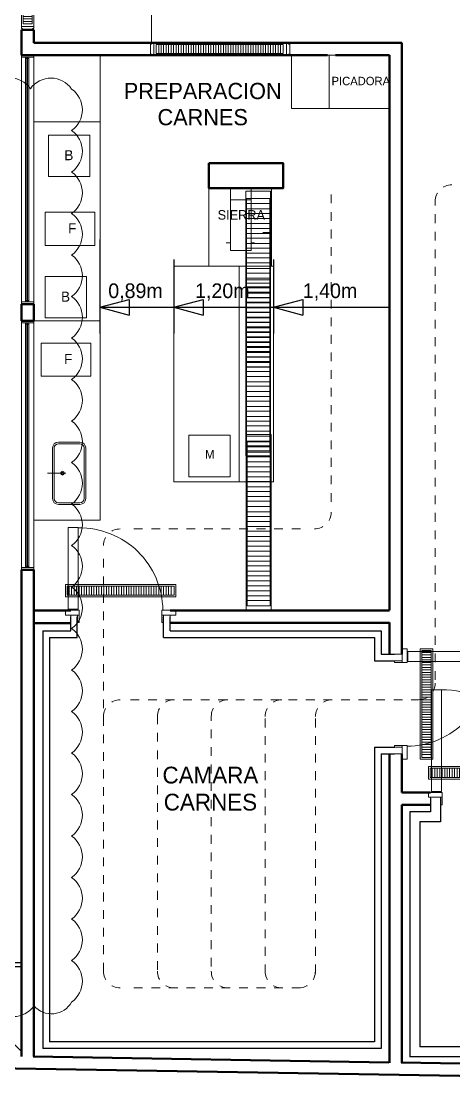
# Model space of a CAD drawing. Header units: metres. Extents: x -5.5 to 74.5, y -93.9 to -36.5.
# Drawn here: x 53.46 to 58.68, y -78.1 to -65.37 of the extents above; entities that cross this region are included whole.
import ezdxf

# ---------------------------------------------------------------- set-up
doc = ezdxf.new("R2010")
doc.units = ezdxf.units.M
doc.header["$LTSCALE"] = 0.508
doc.header["$PDMODE"] = 1
doc.header["$PDSIZE"] = -2
doc.linetypes.add('STYLE_01', pattern=[0.416641, 0.208282, -0.208359])
for name, color, linetype in [('EQUIPAMIENTO', 7, 'Continuous'), ('ESTRUCTURA', 7, 'Continuous'), ('lineales', 1, 'Continuous'), ('MUROS', 7, 'Continuous'), ('PANELES', 7, 'Continuous'), ('TEXTO', 7, 'Continuous'), ('VARIOS', 7, 'Continuous')]:
    doc.layers.add(name, color=color, linetype=linetype)
doc.styles.add('Arial', font='ARIAL.TTF')
doc.styles.add('Futura', font='')
doc.styles.add('Geneva', font='')
doc.styles.get('Futura').set_extended_font_data('Futura')
doc.styles.get('Geneva').set_extended_font_data('Geneva')
doc.dimstyles.new('ARCHI', dxfattribs={"dimtxt": 0.179036, "dimasz": 0.352847, "dimexe": 0.317, "dimexo": 0.159, "dimgap": 0.0005, "dimtad": 1, "dimzin": 3, "dimtxsty": 'Geneva', "dimblk": 'VW_FILLEDARROW', "dimcen": 0, "dimaunit": 1, "dimadec": 1, "dimazin": 0, "dimtfac": 0.8, "dimtix": 1, "dimtmove": 0, "dimatfit": 0, "dimldrblk": 'VW_FILLEDARROW-1', "dimfxl": 1, "dimfrac": 2, "dimtolj": 1, "dimtzin": 3, "dimarcsym": 0})

# ---------------------------------------------------------------- blocks, each defined once
blk = doc.blocks.new('Group-4')
at = {"color": 0, "linetype": 'Continuous', "lineweight": 5}
blk.add_lwpolyline([(19.328787, -3.758682), (19.328787, -1.637482), (19.628787, -1.637482), (19.628787, -3.758682)], close=True, dxfattribs=at)
blk = doc.blocks.new('Group-5')
at = {"color": 0, "linetype": 'Continuous', "lineweight": 5}
for p, q in [((19.619287, -1.723882), (19.338787, -1.723882)), ((19.619287, -1.785682), (19.338787, -1.785682)), ((19.619287, -1.850682), (19.338787, -1.850682)), ((19.619287, -1.906482), (19.338787, -1.906482)), ((19.619287, -1.965582), (19.338787, -1.965582)), ((19.619287, -2.027582), (19.338787, -2.027582)), ((19.619287, -2.086582), (19.338787, -2.086582)), ((19.619287, -2.148582), (19.338787, -2.148582)), ((19.619287, -2.204782), (19.338787, -2.204782)), ((19.619287, -2.266382), (19.338787, -2.266382)), ((19.619287, -2.325382), (19.338787, -2.325382)), ((19.619287, -2.384482), (19.338787, -2.384482)), ((19.619287, -2.440382), (19.338787, -2.440382)), ((19.619287, -2.502282), (19.338787, -2.502282)), ((19.619287, -2.567082), (19.338787, -2.567082)), ((19.619287, -2.623382), (19.338787, -2.623382)), ((19.619287, -2.685182), (19.338787, -2.685182)), ((19.619287, -2.743982), (19.338787, -2.743982)), ((19.619287, -2.803282), (19.338787, -2.803282)), ((19.619287, -2.865082), (19.338787, -2.865082)), ((19.619287, -2.921082), (19.338787, -2.921082)), ((19.619287, -2.982982), (19.338787, -2.982982)), ((19.619287, -3.042082), (19.338787, -3.042082)), ((19.619287, -3.100982), (19.338787, -3.100982)), ((19.619287, -3.163082), (19.338787, -3.163082)), ((19.619287, -3.218882), (19.338787, -3.218882)), ((19.619287, -3.283882), (19.338787, -3.283882)), ((19.619287, -3.340082), (19.338787, -3.340082)), ((19.619287, -3.398882), (19.338787, -3.398882)), ((19.619287, -3.460882), (19.338787, -3.460882)), ((19.619287, -3.519782), (19.338787, -3.519782)), ((19.619287, -3.581682), (19.338787, -3.581682)), ((19.619287, -3.637782), (19.338787, -3.637782))]:
    blk.add_line(p, q, dxfattribs=at)
blk.add_lwpolyline([(19.338787, -3.699582), (19.338787, -1.723882), (19.619287, -1.723882), (19.619287, -3.699582)], close=True, dxfattribs=at)
at = {"color": 0}
blk.add_blockref('Group-4', (0, 0), dxfattribs=at)
blk = doc.blocks.new('Group-6')
at = {"color": 0, "linetype": 'Continuous', "lineweight": 5}
blk.add_lwpolyline([(19.328787, -2.691182), (19.328787, -0.569982), (19.628787, -0.569982), (19.628787, -2.691182)], close=True, dxfattribs=at)
blk = doc.blocks.new('Group-7')
at = {"color": 0, "linetype": 'Continuous', "lineweight": 5}
for p, q in [((19.619287, -0.656382), (19.338787, -0.656382)), ((19.619287, -0.718182), (19.338787, -0.718182)), ((19.619287, -0.783182), (19.338787, -0.783182)), ((19.619287, -0.838982), (19.338787, -0.838982)), ((19.619287, -0.898082), (19.338787, -0.898082)), ((19.619287, -0.960082), (19.338787, -0.960082)), ((19.619287, -1.019082), (19.338787, -1.019082)), ((19.619287, -1.081082), (19.338787, -1.081082)), ((19.619287, -1.137282), (19.338787, -1.137282)), ((19.619287, -1.198882), (19.338787, -1.198882)), ((19.619287, -1.257882), (19.338787, -1.257882)), ((19.619287, -1.316982), (19.338787, -1.316982)), ((19.619287, -1.372882), (19.338787, -1.372882)), ((19.619287, -1.434782), (19.338787, -1.434782)), ((19.619287, -1.499582), (19.338787, -1.499582)), ((19.619287, -1.555882), (19.338787, -1.555882)), ((19.619287, -1.617682), (19.338787, -1.617682)), ((19.619287, -1.676482), (19.338787, -1.676482)), ((19.619287, -1.735782), (19.338787, -1.735782)), ((19.619287, -1.797582), (19.338787, -1.797582)), ((19.619287, -1.853582), (19.338787, -1.853582)), ((19.619287, -1.915482), (19.338787, -1.915482)), ((19.619287, -1.974582), (19.338787, -1.974582)), ((19.619287, -2.033482), (19.338787, -2.033482)), ((19.619287, -2.095582), (19.338787, -2.095582)), ((19.619287, -2.151382), (19.338787, -2.151382)), ((19.619287, -2.216382), (19.338787, -2.216382)), ((19.619287, -2.272582), (19.338787, -2.272582)), ((19.619287, -2.331382), (19.338787, -2.331382)), ((19.619287, -2.393382), (19.338787, -2.393382)), ((19.619287, -2.452282), (19.338787, -2.452282)), ((19.619287, -2.514182), (19.338787, -2.514182)), ((19.619287, -2.570282), (19.338787, -2.570282))]:
    blk.add_line(p, q, dxfattribs=at)
blk.add_lwpolyline([(19.338787, -2.632082), (19.338787, -0.656382), (19.619287, -0.656382), (19.619287, -2.632082)], close=True, dxfattribs=at)
at = {"color": 0}
blk.add_blockref('Group-6', (0, 0), dxfattribs=at)
blk = doc.blocks.new('Group-8')
at = {"color": 0, "linetype": 'Continuous', "lineweight": 5}
blk.add_lwpolyline([(19.334387, -5.623382), (19.334387, -3.502182), (19.634387, -3.502182), (19.634387, -5.623382)], close=True, dxfattribs=at)
blk = doc.blocks.new('Group-9')
at = {"color": 0, "linetype": 'Continuous', "lineweight": 5}
for p, q in [((19.624887, -3.588582), (19.344387, -3.588582)), ((19.624887, -3.650382), (19.344387, -3.650382)), ((19.624887, -3.715382), (19.344387, -3.715382)), ((19.624887, -3.771182), (19.344387, -3.771182)), ((19.624887, -3.830282), (19.344387, -3.830282)), ((19.624887, -3.892282), (19.344387, -3.892282)), ((19.624887, -3.951282), (19.344387, -3.951282)), ((19.624887, -4.013282), (19.344387, -4.013282)), ((19.624887, -4.069482), (19.344387, -4.069482)), ((19.624887, -4.131082), (19.344387, -4.131082)), ((19.624887, -4.190082), (19.344387, -4.190082)), ((19.624887, -4.249182), (19.344387, -4.249182)), ((19.624887, -4.305082), (19.344387, -4.305082)), ((19.624887, -4.366982), (19.344387, -4.366982)), ((19.624887, -4.431782), (19.344387, -4.431782)), ((19.624887, -4.488082), (19.344387, -4.488082)), ((19.624887, -4.549882), (19.344387, -4.549882)), ((19.624887, -4.608682), (19.344387, -4.608682)), ((19.624887, -4.667982), (19.344387, -4.667982)), ((19.624887, -4.729782), (19.344387, -4.729782)), ((19.624887, -4.785782), (19.344387, -4.785782)), ((19.624887, -4.847682), (19.344387, -4.847682)), ((19.624887, -4.906782), (19.344387, -4.906782)), ((19.624887, -4.965682), (19.344387, -4.965682)), ((19.624887, -5.027782), (19.344387, -5.027782)), ((19.624887, -5.083582), (19.344387, -5.083582)), ((19.624887, -5.148582), (19.344387, -5.148582)), ((19.624887, -5.204782), (19.344387, -5.204782)), ((19.624887, -5.263582), (19.344387, -5.263582)), ((19.624887, -5.325582), (19.344387, -5.325582)), ((19.624887, -5.384482), (19.344387, -5.384482)), ((19.624887, -5.446382), (19.344387, -5.446382)), ((19.624887, -5.502482), (19.344387, -5.502482))]:
    blk.add_line(p, q, dxfattribs=at)
blk.add_lwpolyline([(19.344387, -5.564282), (19.344387, -3.588582), (19.624887, -3.588582), (19.624887, -5.564282)], close=True, dxfattribs=at)
at = {"color": 0}
blk.add_blockref('Group-8', (0, 0), dxfattribs=at)
blk = doc.blocks.new('Group-21')
at = {"color": 0, "linetype": 'Continuous', "lineweight": 5}
for p, q in [((19.144087, -0.674382), (19.396087, -0.674382)), ((19.144087, -1.191382), (19.093687, -1.191382)), ((19.396087, -1.191382), (19.436387, -1.191382))]:
    blk.add_line(p, q, dxfattribs=at)
blk.add_lwpolyline([(19.144087, -0.533382), (19.396087, -0.533382), (19.396087, -1.285382), (19.144087, -1.285382)], close=True, dxfattribs=at)
blk = doc.blocks.new('Group-22')
at = {"color": 0, "linetype": 'Continuous', "lineweight": 5}
for p, q in [((19.638, -1.069), (19.537, -1.069)), ((19.537, -1.069), (19.638, -1.069))]:
    blk.add_line(p, q, dxfattribs=at)
blk.add_lwpolyline([(18.882, -0.533), (19.638, -0.533), (19.638, -1.473), (18.882, -1.473)], close=True, dxfattribs=at)
at = {"color": 0}
blk.add_blockref('Group-21', (0, 0), dxfattribs=at)
at = {"color": 0, "insert": (18.99, -0.798), "char_height": 0.1146, "width": 0.52917, "attachment_point": 1, "line_spacing_factor": 0.96736, "style": 'Futura'}
blk.add_mtext('SIERRA', dxfattribs=at)
blk = doc.blocks.new('Group-23')
at = {"color": 0, "linetype": 'Continuous', "lineweight": 5}
blk.add_lwpolyline([(16.949, 0.107), (17.449, 0.107), (17.449, -0.393), (16.949, -0.393)], close=True, dxfattribs=at)
at = {"color": 0, "insert": (17.142, -0.076), "char_height": 0.121, "attachment_point": 1, "line_spacing_factor": 0.96736, "style": 'Futura'}
blk.add_mtext('B', dxfattribs=at)
blk = doc.blocks.new('Group-24')
at = {"color": 0, "linetype": 'Continuous', "lineweight": 5}
blk.add_lwpolyline([(17.509, -0.824), (17.509, -1.224), (16.909, -1.224), (16.909, -0.824)], close=True, dxfattribs=at)
at = {"color": 0, "insert": (17.187, -0.956), "char_height": 0.121, "attachment_point": 1, "line_spacing_factor": 0.96736, "style": 'Futura'}
blk.add_mtext('F', dxfattribs=at)
blk = doc.blocks.new('Group-30')
at = {"color": 0, "linetype": 'Continuous', "lineweight": 5}
blk.add_lwpolyline([(-1.325, 0.455), (0.005, 0.455), (0.005, 0.305), (-1.325, 0.305)], close=True, dxfattribs=at)
blk = doc.blocks.new('Group-31')
at = {"color": 0, "linetype": 'Continuous', "lineweight": 5}
blk.add_lwpolyline([(-1.305, 0.435), (-0.015, 0.435), (-0.015, 0.325), (-1.305, 0.325)], close=True, dxfattribs=at)
blk = doc.blocks.new('Group-32')
at = {"color": 0, "linetype": 'Continuous', "lineweight": 5}
blk.add_lwpolyline([(-0.15, 1.14), (-0.15, 0.155), (-0.03, 0.155), (-0.03, 1.14)], close=True, dxfattribs=at)
blk = doc.blocks.new('Group-33')
at = {"color": 0, "linetype": 'Continuous', "lineweight": 5}
for p, q in [((-1.27, 0.325), (-1.27, 0.435)), ((-1.24, 0.325), (-1.24, 0.435)), ((-1.21, 0.325), (-1.21, 0.435)), ((-1.18, 0.325), (-1.18, 0.435)), ((-1.15, 0.325), (-1.15, 0.435)), ((-1.12, 0.325), (-1.12, 0.435)), ((-1.09, 0.325), (-1.09, 0.435)), ((-1.06, 0.325), (-1.06, 0.435)), ((-1.03, 0.325), (-1.03, 0.435)), ((-1, 0.325), (-1, 0.435)), ((-0.97, 0.325), (-0.97, 0.435)), ((-0.94, 0.325), (-0.94, 0.435)), ((-0.91, 0.325), (-0.91, 0.435)), ((-0.88, 0.325), (-0.88, 0.435)), ((-0.85, 0.325), (-0.85, 0.435)), ((-0.82, 0.325), (-0.82, 0.435)), ((-0.79, 0.325), (-0.79, 0.435)), ((-0.76, 0.325), (-0.76, 0.435)), ((-0.73, 0.325), (-0.73, 0.435)), ((-0.7, 0.325), (-0.7, 0.435)), ((-0.67, 0.325), (-0.67, 0.435)), ((-0.64, 0.325), (-0.64, 0.435)), ((-0.61, 0.325), (-0.61, 0.435)), ((-0.58, 0.325), (-0.58, 0.435)), ((-0.55, 0.325), (-0.55, 0.435)), ((-0.52, 0.325), (-0.52, 0.435)), ((-0.49, 0.325), (-0.49, 0.435)), ((-0.46, 0.325), (-0.46, 0.435)), ((-0.43, 0.325), (-0.43, 0.435)), ((-0.4, 0.325), (-0.4, 0.435)), ((-0.37, 0.325), (-0.37, 0.435)), ((-0.34, 0.325), (-0.34, 0.435)), ((-0.31, 0.325), (-0.31, 0.435)), ((-0.28, 0.325), (-0.28, 0.435)), ((-0.25, 0.325), (-0.25, 0.435)), ((-0.22, 0.325), (-0.22, 0.435)), ((-0.19, 0.325), (-0.19, 0.435)), ((-0.16, 0.325), (-0.16, 0.435)), ((-0.13, 0.325), (-0.13, 0.435)), ((-0.1, 0.325), (-0.1, 0.435)), ((-0.07, 0.325), (-0.07, 0.435)), ((-0.04, 0.325), (-0.04, 0.435)), ((-1.26, 0.085), (-1.26, -0.005)), ((-0.06, 0.085), (-0.06, -0.005))]:
    blk.add_line(p, q, dxfattribs=at)
for points in [[(-1.16, 0.145), (-1.325, 0.145), (-1.325, 0.085), (-1.16, 0.085)], [(0.005, 0.145), (-0.16, 0.145), (-0.16, 0.085), (0.005, 0.085)], [(-1.16, 0.085), (-1.18, 0.085), (-1.18, -0.005), (-1.16, -0.005)], [(-0.14, 0.085), (-0.16, 0.085), (-0.16, -0.005), (-0.14, -0.005)]]:
    blk.add_lwpolyline(points, close=True, dxfattribs=at)
blk.add_arc((-0.17, 0.135), 1, 88.9972, 179.427, dxfattribs=at)
at = {"color": 0}
for name in ['Group-32', 'Group-30', 'Group-31']:
    blk.add_blockref(name, (0, 0), dxfattribs=at)
blk = doc.blocks.new('Group-34')
at = {"color": 0}
blk.add_blockref('Group-33', (0, 0), dxfattribs=at)
blk = doc.blocks.new('PIE 100')
at = {"color": 0}
blk.add_blockref('Group-34', (0, 0), dxfattribs=at)
blk = doc.blocks.new('Group-35')
at = {"color": 0, "linetype": 'Continuous', "lineweight": 5}
blk.add_lwpolyline([(0.04, -0.075), (1.64, -0.075), (1.64, 0.075), (0.04, 0.075)], close=True, dxfattribs=at)
blk = doc.blocks.new('Puerta Secciones')
at = {"color": 0, "linetype": 'Continuous', "lineweight": 20}
for p, q in [((0, 0.06), (0, 0.075)), ((1.68, 0.06), (1.68, 0.075)), ((0, -0.06), (0, -0.075)), ((1.68, -0.06), (1.68, -0.075))]:
    blk.add_line(p, q, dxfattribs=at)
at = {"color": 0, "linetype": 'Continuous', "lineweight": 5}
for p, q in [((0.07, 0.055), (0.07, -0.055)), ((1.6, 0.055), (0.07, 0.055)), ((0.1, 0.055), (0.1, -0.055)), ((0.13, 0.055), (0.13, -0.055)), ((0.16, 0.055), (0.16, -0.055)), ((0.19, 0.055), (0.19, -0.055)), ((0.22, 0.055), (0.22, -0.055)), ((0.25, 0.055), (0.25, -0.055)), ((0.28, 0.055), (0.28, -0.055)), ((0.31, 0.055), (0.31, -0.055)), ((0.34, 0.055), (0.34, -0.055)), ((0.37, 0.055), (0.37, -0.055)), ((0.4, 0.055), (0.4, -0.055)), ((0.43, 0.055), (0.43, -0.055)), ((0.46, 0.055), (0.46, -0.055)), ((0.49, 0.055), (0.49, -0.055)), ((0.52, 0.055), (0.52, -0.055)), ((0.55, 0.055), (0.55, -0.055)), ((0.58, 0.055), (0.58, -0.055)), ((0.61, 0.055), (0.61, -0.055)), ((0.64, 0.055), (0.64, -0.055)), ((0.67, 0.055), (0.67, -0.055)), ((0.7, 0.055), (0.7, -0.055)), ((0.73, 0.055), (0.73, -0.055)), ((0.76, 0.055), (0.76, -0.055)), ((0.79, 0.055), (0.79, -0.055)), ((0.82, 0.055), (0.82, -0.055)), ((0.85, 0.055), (0.85, -0.055)), ((0.88, 0.055), (0.88, -0.055)), ((0.91, 0.055), (0.91, -0.055)), ((0.94, 0.055), (0.94, -0.055)), ((0.97, 0.055), (0.97, -0.055)), ((1, 0.055), (1, -0.055)), ((1.03, 0.055), (1.03, -0.055)), ((1.06, 0.055), (1.06, -0.055)), ((1.09, 0.055), (1.09, -0.055)), ((1.12, 0.055), (1.12, -0.055)), ((1.15, 0.055), (1.15, -0.055)), ((1.18, 0.055), (1.18, -0.055)), ((1.21, 0.055), (1.21, -0.055)), ((1.24, 0.055), (1.24, -0.055)), ((1.27, 0.055), (1.27, -0.055)), ((1.3, 0.055), (1.3, -0.055)), ((1.33, 0.055), (1.33, -0.055)), ((1.36, 0.055), (1.36, -0.055)), ((1.39, 0.055), (1.39, -0.055)), ((1.42, 0.055), (1.42, -0.055)), ((1.45, 0.055), (1.45, -0.055)), ((1.48, 0.055), (1.48, -0.055)), ((1.51, 0.055), (1.51, -0.055)), ((1.54, 0.055), (1.54, -0.055)), ((1.57, 0.055), (1.57, -0.055)), ((1.6, 0.055), (1.6, -0.055)), ((0.07, -0.055), (1.6, -0.055))]:
    blk.add_line(p, q, dxfattribs=at)
at = {"color": 0, "linetype": 'Continuous', "lineweight": 20}
for points in [[(0.04, 0.075), (0.015, 0.075), (0.015, 0.06), (0, 0.06), (0, -0.06), (0.015, -0.06), (0.015, -0.075), (0.04, -0.075)], [(1.64, 0.075), (1.665, 0.075), (1.665, 0.06), (1.68, 0.06), (1.68, -0.06), (1.665, -0.06), (1.665, -0.075), (1.64, -0.075)]]:
    blk.add_lwpolyline(points, close=True, dxfattribs=at)
at = {"color": 0}
blk.add_blockref('Group-35', (0, 0), dxfattribs=at)
blk = doc.blocks.new('Group-36')
at = {"color": 0, "linetype": 'Continuous', "lineweight": 5, "flags": 128}
for points in [[(17.095787, -3.967482, -0.414213562), (17.118187, -3.945082, -0.414213562), (17.140587, -3.967482, -0.414213562), (17.118187, -3.989882, -0.414213562)], [(17.104087, -3.967482, -0.414213562), (17.118187, -3.953382, -0.414213562), (17.132287, -3.967482, -0.414213562), (17.118187, -3.981582, -0.414213562)]]:
    blk.add_lwpolyline(points, format="xyb", close=True, dxfattribs=at)
blk = doc.blocks.new('Group-37')
at = {"color": 0, "linetype": 'Continuous', "lineweight": 5}
for p, q in [((16.999287, -4.273382), (16.999287, -3.663382)), ((17.019287, -4.273382), (17.019287, -3.663382)), ((17.069287, -3.593382), (17.329287, -3.593382)), ((17.069287, -3.613382), (17.329287, -3.613382)), ((17.379287, -3.663382), (17.379287, -3.968382)), ((17.399287, -3.663382), (17.399287, -4.273382)), ((17.159287, -3.968382), (16.939287, -3.968382)), ((17.379287, -3.968382), (17.379287, -4.273382)), ((17.329287, -4.323382), (17.069287, -4.323382)), ((17.329287, -4.343382), (17.069287, -4.343382))]:
    blk.add_line(p, q, dxfattribs=at)
for centre, radius, start, end in [((17.069287, -3.663382), 0.07, 90, 180), ((17.069287, -3.663382), 0.05, 90, 180), ((17.329287, -3.663382), 0.07, 0, 90), ((17.329287, -3.663382), 0.05, 0, 90), ((17.069287, -4.273382), 0.07, 180, 270), ((17.069287, -4.273382), 0.05, 180, 270), ((17.329287, -4.273382), 0.07, 270, 0), ((17.329287, -4.273382), 0.05, 270, 0)]:
    blk.add_arc(centre, radius, start, end, dxfattribs=at)
at = {"color": 0}
blk.add_blockref('Group-36', (0, 0), dxfattribs=at)
blk = doc.blocks.new('Group-38')
at = {"color": 0, "linetype": 'Continuous', "lineweight": 5}
for points in [[(18.463587, -1.473382), (19.663587, -1.473382), (19.663587, -4.073382), (18.463587, -4.073382)], [(19.247887, -1.473382), (19.663587, -1.473382), (19.663587, -4.073382), (19.247887, -4.073382)]]:
    blk.add_lwpolyline(points, close=True, dxfattribs=at)
blk = doc.blocks.new('Group-39')
at = {"color": 0, "linetype": 'Continuous', "lineweight": 5}
blk.add_lwpolyline([(18.642, -3.51), (19.142, -3.51), (19.142, -4.01), (18.642, -4.01)], close=True, dxfattribs=at)
at = {"color": 0, "insert": (18.839, -3.69), "char_height": 0.101, "attachment_point": 1, "line_spacing_factor": 0.96736, "style": 'Futura'}
blk.add_mtext('M', dxfattribs=at)
blk = doc.blocks.new('Group-40')
at = {"color": 0, "linetype": 'Continuous', "lineweight": 5}
blk.add_lwpolyline([(16.909, -1.597), (17.409, -1.597), (17.409, -2.097), (16.909, -2.097)], close=True, dxfattribs=at)
at = {"color": 0, "insert": (17.102, -1.78), "char_height": 0.121, "attachment_point": 1, "line_spacing_factor": 0.96736, "style": 'Futura'}
blk.add_mtext('B', dxfattribs=at)
blk = doc.blocks.new('Group-41')
at = {"color": 0, "linetype": 'Continuous', "lineweight": 5}
blk.add_lwpolyline([(17.461, -2.4), (17.461, -2.8), (16.861, -2.8), (16.861, -2.4)], close=True, dxfattribs=at)
at = {"color": 0, "insert": (17.139, -2.532), "char_height": 0.121, "attachment_point": 1, "line_spacing_factor": 0.96736, "style": 'Futura'}
blk.add_mtext('F', dxfattribs=at)
blk = doc.blocks.new('Group-112')
at = {"color": 0, "linetype": 'Continuous', "lineweight": 5}
for p, q in [((0.024, 0.075), (0.024, 0)), ((0.024, -0.075), (0.024, 0.075)), ((0.024, 0), (2.97, 0)), ((0.039, 0.015), (2.955, 0.015)), ((2.97, -0.075), (2.97, 0.075)), ((0.024, -0.01), (2.97, -0.01)), ((2.955, -0.025), (0.032, -0.025))]:
    blk.add_line(p, q, dxfattribs=at)
for points in [[(0, 0.075), (3, 0.075), (3, -0.075), (0, -0.075)], [(0.024, 0.015), (0.039, 0.015), (0.039, 0), (0.024, 0)], [(2.955, 0.015), (2.97, 0.015), (2.97, 0), (2.955, 0)], [(0.024, -0.01), (0.039, -0.01), (0.039, -0.025), (0.024, -0.025)], [(2.955, -0.01), (2.97, -0.01), (2.97, -0.025), (2.955, -0.025)]]:
    blk.add_lwpolyline(points, close=True, dxfattribs=at)
blk = doc.blocks.new('V 3.00 p_.15')
at = {"color": 0}
blk.add_blockref('Group-112', (0, 0), dxfattribs=at)
blk = doc.blocks.new('Group-125')
at = {"color": 0, "linetype": 'Continuous', "lineweight": 5}
blk.add_lwpolyline([(1.475, 0.46), (-0.025, 0.46), (-0.025, 0.31), (1.475, 0.31)], close=True, dxfattribs=at)
blk = doc.blocks.new('Group-126')
at = {"color": 0, "linetype": 'Continuous', "lineweight": 5}
blk.add_lwpolyline([(1.455, 0.44), (-0.005, 0.44), (-0.005, 0.33), (1.455, 0.33)], close=True, dxfattribs=at)
blk = doc.blocks.new('Group-127')
at = {"color": 0, "linetype": 'Continuous', "lineweight": 5}
for p, q in [((0.02, 0.33), (0.02, 0.44)), ((0.05, 0.33), (0.05, 0.44)), ((0.08, 0.33), (0.08, 0.44)), ((0.11, 0.33), (0.11, 0.44)), ((0.14, 0.33), (0.14, 0.44)), ((0.17, 0.33), (0.17, 0.44)), ((0.2, 0.33), (0.2, 0.44)), ((0.23, 0.33), (0.23, 0.44)), ((0.26, 0.33), (0.26, 0.44)), ((0.29, 0.33), (0.29, 0.44)), ((0.32, 0.33), (0.32, 0.44)), ((0.35, 0.33), (0.35, 0.44)), ((0.38, 0.33), (0.38, 0.44)), ((0.41, 0.33), (0.41, 0.44)), ((0.44, 0.33), (0.44, 0.44)), ((0.47, 0.33), (0.47, 0.44)), ((0.5, 0.33), (0.5, 0.44)), ((0.53, 0.33), (0.53, 0.44)), ((0.56, 0.33), (0.56, 0.44)), ((0.59, 0.33), (0.59, 0.44)), ((0.62, 0.33), (0.62, 0.44)), ((0.65, 0.33), (0.65, 0.44)), ((0.68, 0.33), (0.68, 0.44)), ((0.71, 0.33), (0.71, 0.44)), ((0.74, 0.33), (0.74, 0.44)), ((0.77, 0.33), (0.77, 0.44)), ((0.8, 0.33), (0.8, 0.44)), ((0.83, 0.33), (0.83, 0.44)), ((0.86, 0.33), (0.86, 0.44)), ((0.89, 0.33), (0.89, 0.44)), ((0.92, 0.33), (0.92, 0.44)), ((0.95, 0.33), (0.95, 0.44)), ((0.98, 0.33), (0.98, 0.44)), ((1.01, 0.33), (1.01, 0.44)), ((1.04, 0.33), (1.04, 0.44)), ((1.07, 0.33), (1.07, 0.44)), ((1.1, 0.33), (1.1, 0.44)), ((1.13, 0.33), (1.13, 0.44)), ((1.16, 0.33), (1.16, 0.44)), ((1.19, 0.33), (1.19, 0.44)), ((1.22, 0.33), (1.22, 0.44)), ((1.25, 0.33), (1.25, 0.44)), ((1.28, 0.33), (1.28, 0.44)), ((1.31, 0.33), (1.31, 0.44)), ((1.34, 0.33), (1.34, 0.44)), ((1.37, 0.33), (1.37, 0.44)), ((1.4, 0.33), (1.4, 0.44)), ((1.43, 0.33), (1.43, 0.44))]:
    blk.add_line(p, q, dxfattribs=at)
at = {"color": 0}
for name in ['Group-125', 'Group-126']:
    blk.add_blockref(name, (0, 0), dxfattribs=at)
blk = doc.blocks.new('Group-128')
at = {"color": 0, "linetype": 'Continuous', "lineweight": 5}
blk.add_lwpolyline([(0.13, 1.385), (0.13, 0.16), (0.01, 0.16), (0.01, 1.385)], close=True, dxfattribs=at)
blk = doc.blocks.new('Group-129')
at = {"color": 0, "linetype": 'Continuous', "lineweight": 5}
for p, q in [((0, 0.09), (0, 0)), ((1.45, 0.09), (1.45, 0))]:
    blk.add_line(p, q, dxfattribs=at)
for points in [[(-0.025, 0.15), (0.14, 0.15), (0.14, 0.09), (-0.025, 0.09)], [(1.31, 0.15), (1.475, 0.15), (1.475, 0.09), (1.31, 0.09)], [(0.12, 0.09), (0.14, 0.09), (0.14, 0), (0.12, 0)], [(1.31, 0.09), (1.33, 0.09), (1.33, 0), (1.31, 0)]]:
    blk.add_lwpolyline(points, close=True, dxfattribs=at)
blk.add_arc((0.14, 0.15), 1.235, 0, 90.4639, dxfattribs=at)
at = {"color": 0}
for name in ['Group-128', 'Group-127']:
    blk.add_blockref(name, (0, 0), dxfattribs=at)
blk = doc.blocks.new('PIE 117_12')
at = {"color": 0}
blk.add_blockref('Group-129', (0, 0), dxfattribs=at)
blk = doc.blocks.new('*D300')
at = {"color": 0, "linetype": 'Continuous', "lineweight": -2}
for p, q in [((54.412, -67.999), (54.412, -69.133)), ((55.304, -68.479), (55.304, -69.133)), ((54.412, -68.816), (54.765, -68.722)), ((54.765, -68.722), (54.765, -68.911)), ((54.412, -68.816), (55.304, -68.816)), ((54.412, -68.816), (54.765, -68.911))]:
    blk.add_line(p, q, dxfattribs=at)
at = {"layer": 'Defpoints', "color": 0, "lineweight": 0}
for p in [(54.412, -67.84), (55.304, -68.32), (54.412, -68.816)]:
    blk.add_point(p, dxfattribs=at)
at = {"color": 0, "insert": (54.512, -68.528), "char_height": 0.1768, "attachment_point": 1, "line_spacing_factor": 0.96736, "style": 'Geneva'}
blk.add_mtext('0,89m', dxfattribs=at)
blk = doc.blocks.new('VW_FILLEDARROW')
at = {"color": 0, "lineweight": -2}
blk.add_solid([(0, 0), (-1, -0.268), (-1, 0.268)], dxfattribs=at)
blk = doc.blocks.new('VW_FILLEDARROW-1')
at = {"color": 0, "lineweight": -2}
blk.add_solid([(0, 0), (-0.9, -0.241), (-0.9, 0.241)], dxfattribs=at)
blk = doc.blocks.new('*D301')
at = {"color": 0, "linetype": 'Continuous', "lineweight": -2}
for p, q in [((55.304, -68.239), (55.304, -69.133)), ((56.504, -68.239), (56.504, -69.133)), ((55.304, -68.816), (55.657, -68.722)), ((55.657, -68.722), (55.657, -68.911)), ((55.304, -68.816), (56.504, -68.816)), ((55.304, -68.816), (55.657, -68.911))]:
    blk.add_line(p, q, dxfattribs=at)
at = {"layer": 'Defpoints', "color": 0, "lineweight": 0}
for p in [(55.304, -68.08), (56.504, -68.08), (55.304, -68.816)]:
    blk.add_point(p, dxfattribs=at)
at = {"color": 0, "insert": (55.559, -68.528), "char_height": 0.1768, "attachment_point": 1, "line_spacing_factor": 0.96736, "style": 'Geneva'}
blk.add_mtext('1,20m', dxfattribs=at)
blk = doc.blocks.new('*D302')
at = {"color": 0, "linetype": 'Continuous', "lineweight": -2}
for p, q in [((56.504, -68.479), (56.504, -69.133)), ((57.904, -68.479), (57.904, -69.133)), ((56.504, -68.816), (56.857, -68.722)), ((56.857, -68.722), (56.857, -68.911)), ((56.504, -68.816), (57.904, -68.816)), ((56.504, -68.816), (56.857, -68.911))]:
    blk.add_line(p, q, dxfattribs=at)
at = {"layer": 'Defpoints', "color": 0, "lineweight": 0}
for p in [(56.504, -68.32), (57.904, -68.32), (56.504, -68.816)]:
    blk.add_point(p, dxfattribs=at)
at = {"color": 0, "insert": (56.858, -68.528), "char_height": 0.1768, "attachment_point": 1, "line_spacing_factor": 0.96736, "style": 'Geneva'}
blk.add_mtext('1,40m', dxfattribs=at)

msp = doc.modelspace()

# ---------------------------------------------------------------- linework, layer by layer
at = {"layer": 'EQUIPAMIENTO', "linetype": 'Continuous', "lineweight": 20}
for points in [[(53.614, -65.78), (54.414, -65.78), (54.414, -66.58), (53.614, -66.58)], [(56.72, -65.78), (57.174, -65.78), (57.174, -66.42), (56.72, -66.42)], [(57.174, -65.78), (57.904, -65.78), (57.904, -66.42), (57.174, -66.42)], [(53.614, -66.58), (54.414, -66.58), (54.414, -68.98), (53.614, -68.98)], [(53.614, -68.98), (54.414, -68.98), (54.414, -71.38), (53.614, -71.38)]]:
    msp.add_lwpolyline(points, close=True, dxfattribs=at)
at = {"layer": 'ESTRUCTURA', "linetype": 'Continuous', "lineweight": 50}
msp.add_lwpolyline([(55.723, -67.08), (56.623, -67.08), (56.623, -67.38), (55.723, -67.38)], close=True, dxfattribs=at)
at = {"layer": 'lineales', "color": 22, "linetype": 'Continuous', "lineweight": 0, "true_color": 0xd12b15, "flags": 128}
msp.add_lwpolyline([(53.117, -77.232, 0.520567), (53.617, -77.232, 0.520567), (54.07, -77.186, 0.520567), (54.07, -76.686, 0.520567), (54.07, -76.186, 0.520567), (54.07, -75.686, 0.520567), (54.07, -75.186, 0.520567), (54.07, -74.686, 0.520567), (54.07, -74.186, 0.520567), (54.07, -73.686, 0.520567), (54.07, -73.186, 0.520567), (54.07, -72.686, 0.520567), (54.07, -72.186, 0.520567), (54.07, -71.686, 0.520567), (54.07, -71.186, 0.520567), (54.07, -70.686, 0.520567), (54.07, -70.186, 0.520567), (54.07, -69.686, 0.520567), (54.07, -69.186, 0.520567), (54.07, -68.686, 0.520567), (54.07, -68.186, 0.520567), (54.07, -67.686, 0.520567), (54.07, -67.186, 0.520567), (54.07, -66.686, 0.520567), (54.07, -66.186, 0.520567), (53.573, -66.182, 0.520567), (53.073, -66.182, 0.520567)], format="xyb", dxfattribs=at)
at = {"layer": 'MUROS', "linetype": 'Continuous', "lineweight": 50}
for p, q in [((53.464, -65.471), (53.464, -65.78)), ((53.464, -65.471), (53.614, -65.471)), ((53.614, -65.471), (53.614, -65.63)), ((53.614, -65.63), (58.054, -65.63)), ((58.054, -72.994), (58.054, -65.63)), ((53.464, -65.78), (53.614, -65.78)), ((53.614, -65.78), (57.154, -65.78)), ((57.254, -65.78), (57.904, -65.78)), ((57.904, -72.465), (57.904, -65.78)), ((53.464, -68.78), (53.464, -68.98)), ((53.464, -68.78), (53.614, -68.78)), ((53.614, -68.78), (53.614, -68.98)), ((53.464, -68.98), (53.614, -68.98)), ((53.464, -71.98), (53.464, -77.842)), ((53.464, -71.98), (53.614, -71.98)), ((53.614, -71.98), (53.614, -77.844)), ((53.614, -72.47), (54.059, -72.47)), ((55.259, -72.468), (57.904, -72.468)), ((53.614, -72.62), (54.059, -72.62)), ((55.259, -72.618), (57.904, -72.618)), ((57.904, -72.994), (57.904, -72.615)), ((57.904, -77.917), (57.904, -74.194)), ((58.054, -74.66), (58.054, -74.194)), ((58.054, -74.66), (58.398, -74.66)), ((58.054, -77.92), (58.054, -74.81)), ((58.054, -74.81), (58.398, -74.81)), ((43.649, -77.825), (60.107, -78.1)), ((53.608, -77.841), (57.896, -77.913)), ((58.046, -77.916), (60.11, -77.95))]:
    msp.add_line(p, q, dxfattribs=at)
at = {"layer": 'PANELES', "linetype": 'Continuous', "lineweight": 30}
for p, q in [((54.059, -72.713), (54.059, -72.546)), ((54.139, -72.793), (54.139, -72.546)), ((55.179, -72.793), (55.179, -72.546)), ((55.259, -72.713), (55.259, -72.546)), ((53.724, -72.713), (54.059, -72.713)), ((53.724, -72.713), (53.724, -77.745)), ((53.804, -72.793), (54.139, -72.793)), ((53.804, -72.793), (53.804, -77.665)), ((55.179, -72.793), (57.724, -72.793)), ((55.259, -72.713), (57.804, -72.713)), ((57.724, -72.793), (57.724, -73.074)), ((57.804, -72.713), (57.804, -72.994)), ((57.724, -73.074), (57.965, -73.074)), ((57.804, -72.994), (57.965, -72.994)), ((57.724, -74.114), (57.724, -77.665)), ((57.724, -74.114), (57.965, -74.114)), ((57.804, -74.194), (57.804, -77.745)), ((57.804, -74.194), (57.965, -74.194)), ((58.398, -74.73), (58.398, -74.895)), ((58.518, -74.73), (58.518, -75.015)), ((58.398, -74.895), (58.149, -74.895)), ((58.149, -74.895), (58.149, -77.846)), ((58.518, -75.015), (58.269, -75.015)), ((58.269, -75.015), (58.269, -77.726)), ((57.804, -77.745), (53.724, -77.745)), ((57.724, -77.665), (53.804, -77.665)), ((61.529, -77.726), (58.269, -77.726)), ((61.649, -77.846), (58.149, -77.846))]:
    msp.add_line(p, q, dxfattribs=at)
at = {"layer": 'VARIOS', "linetype": 'Continuous', "lineweight": 9}
for p, q in [((55.035, -65.63), (55.035, -63.64)), ((52.439, -76.76), (53.464, -77.784))]:
    msp.add_line(p, q, dxfattribs=at)
at = {"layer": 'VARIOS', "linetype": 'STYLE_01', "lineweight": 9}
for p, q in [((57.2, -71.16), (57.2, -67.38)), ((58.455, -73.304), (58.455, -67.54)), ((54.82, -71.486), (56.86, -71.486)), ((54.454, -76.82), (54.454, -71.76)), ((54.78, -73.546), (58.255, -73.546)), ((55.104, -76.8), (55.104, -73.746)), ((55.754, -76.76), (55.754, -73.746)), ((56.404, -76.84), (56.404, -73.746)), ((57.01, -76.84), (57.01, -73.746)), ((54.82, -77.015), (56.92, -77.015))]:
    msp.add_line(p, q, dxfattribs=at)
at = {"layer": 'VARIOS', "linetype": 'Continuous', "lineweight": 30}
for p, q in [((52.389, -76.71), (53.464, -76.71)), ((52.439, -76.76), (53.464, -76.76))]:
    msp.add_line(p, q, dxfattribs=at)
at = {"layer": 'VARIOS', "linetype": 'STYLE_01', "lineweight": 9}
for centre, start, end in [((58.655, -67.54), 90, 180), ((57, -71.286), 270, 0), ((54.654, -71.686), 90, 180), ((58.255, -73.344), 270, 0), ((54.654, -73.746), 90, 180), ((55.304, -73.746), 90, 180), ((55.954, -73.746), 90, 180), ((56.604, -73.746), 90, 180), ((57.21, -73.746), 90, 180), ((54.654, -76.815), 180, 270), ((55.304, -76.815), 180, 270), ((55.954, -76.815), 180, 270), ((56.604, -76.815), 180, 270), ((56.81, -76.815), 270, 0)]:
    msp.add_arc(centre, 0.2, start, end, dxfattribs=at)

# ---------------------------------------------------------------- block references
at = {"layer": 'EQUIPAMIENTO'}
for name, p in [('Puerta Secciones', (55.02, -65.705)), ('Group-23', (36.841, -66.847)), ('Group-22', (36.841, -66.847)), ('Group-7', (36.841, -66.847)), ('Group-24', (36.841, -66.847)), ('Group-38', (36.841, -66.847)), ('Group-40', (36.841, -66.847)), ('Group-5', (36.841, -66.847)), ('Group-41', (36.841, -66.847)), ('Group-39', (36.841, -66.847)), ('Group-9', (36.841, -66.847)), ('Group-37', (36.841, -66.847))]:
    msp.add_blockref(name, p, dxfattribs=at)
at = {"layer": 'EQUIPAMIENTO', "xscale": -1}
msp.add_blockref('PIE 100', (54, -72.609), dxfattribs=at)
at = {"layer": 'MUROS', "xscale": -1, "rotation": 270}
for name, p in [('Puerta Secciones', (53.539, -65.471)), ('PIE 100', (57.97, -72.934))]:
    msp.add_blockref(name, p, dxfattribs=at)
at = {"layer": 'MUROS', "rotation": 270}
for p in [(53.539, -65.78), (53.539, -68.98)]:
    msp.add_blockref('V 3.00 p_.15', p, dxfattribs=at)
at = {"layer": 'MUROS'}
msp.add_blockref('PIE 117_12', (58.399, -74.81), dxfattribs=at)

# ---------------------------------------------------------------- texts
at = {"layer": 'EQUIPAMIENTO', "insert": (57.205, -66.039), "char_height": 0.101, "attachment_point": 1, "line_spacing_factor": 0.96736, "style": 'Futura'}
msp.add_mtext('PICADORA', dxfattribs=at)
at = {"layer": 'TEXTO', "attachment_point": 2, "line_spacing_factor": 0.96736, "style": 'Futura'}
for s, insert, char_height, width in [('PREPARACION\\PCARNES', (55.651, -66.112), 0.19551, 2.23805), ('CAMARA\\PCARNES', (55.744, -74.351), 0.202, 1.95117)]:
    msp.add_mtext(s, dxfattribs=dict(at, insert=insert, char_height=char_height, width=width))

# ---------------------------------------------------------------- dimensions: what is measured, and where the dimension line sits
at = {"layer": 'VARIOS', "linetype": 'Continuous', "lineweight": 9}
for base, p1, p2, picture, middle in [((54.412, -68.816), (55.304, -68.32), (54.412, -67.84), '*D300', (54.858, -68.816)), ((55.304, -68.816), (56.504, -68.08), (55.304, -68.08), '*D301', (55.904, -68.816)), ((56.504, -68.816), (57.904, -68.32), (56.504, -68.32), '*D302', (57.204, -68.816))]:
    dim = msp.add_linear_dim(base=base, p1=p1, p2=p2, dimstyle='ARCHI', override={"dimtxt": 0.176816, "dimgap": 0.05, "dimpost": '<>m', "dimtxsty": 'Arial', "dimtmove": 2}, dxfattribs=at)
    dim.commit()
    dim.dimension.update_dxf_attribs({"geometry": picture, "text_midpoint": middle})

doc.saveas('drawing.dxf')
